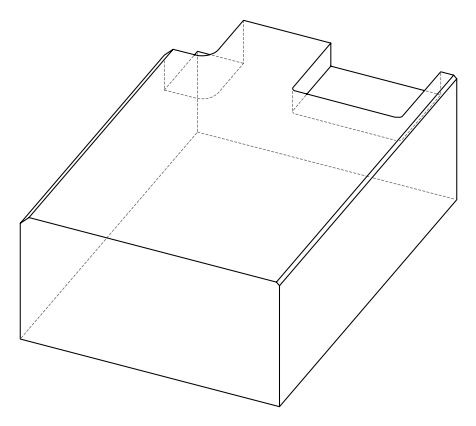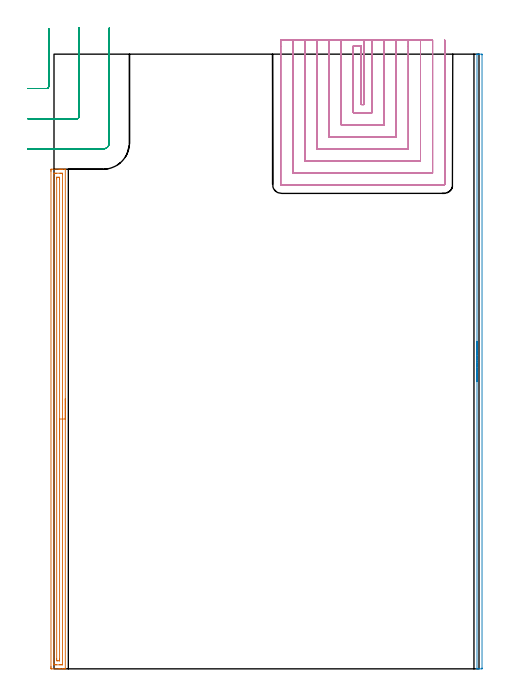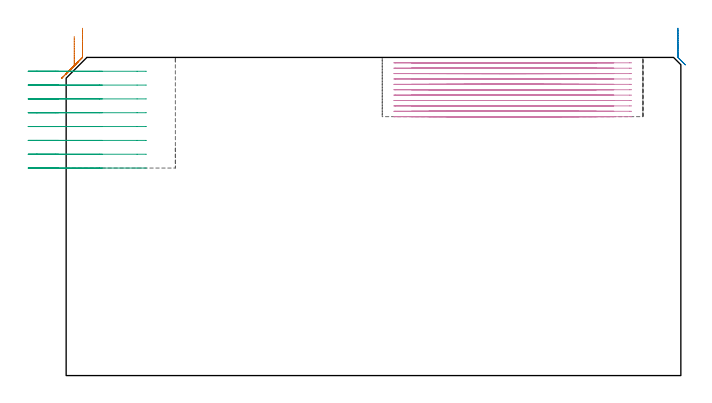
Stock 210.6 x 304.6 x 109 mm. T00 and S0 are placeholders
(PLAN: 4 operations, 2 tool changes, 50.5 min)
(1 AREA_MILL | FG_CHAMFER_SURFACE | UGT0205_001 | 6.13 min | 6354 mm3)
(2 AREA_MILL_1 | FG_CHAMFER_SURFACE_1 | UGT0205_001 | 2.59 min | 951 mm3)
(3 MILL_CORNER_NOTCH_RECTANGULAR | CORNER_NOTCH_RECTANGULAR | UGT0201_094 | Follow Part, ap 5, ae 75% | 3.9 min | 79298 mm3)
(4 MILL_SLOT | SLOT_PARTIAL_RECTANGULAR | NXT0201_009 | Follow Part, ap 2, ae 75% | 37.92 min | 124927 mm3)
(TOOL UGT0205_001 | Chamfer Mill 20 x 3 x 45 deg. | D20 FL50 Z2)
(TOOL UGT0201_094 | End mill 20 mm | D20 FL38 Z4)
(TOOL NXT0201_009 | ENDMILL 8mm [2P460-0800-NA 1630] | D8 FL26 Z6)
(OP 1 AREA_MILL)
G17 G21 G94 G90
T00 M6
G54
G17 G0 G90 X5.6 Y133.8 S1061 M3
G43 Z119. H0
G94 G1 Y133.762 Z118.128 F250.
Y133.648 Z117.264
Y133.459 Z116.412
Y133.197 Z115.58
Y132.863 Z114.774
Y132.46 Z114.
Y131.992 Z113.264
Y131.46 Z112.572
Y130.871 Z111.929
Y130.228 Z111.34
Y129.536 Z110.808
Y128.8 Z110.34
Y128.026 Z109.937
Y127.22 Z109.603
Y126.388 Z109.341
Y125.536 Z109.152
Y124.672 Z109.038
Y123.8 Z109.
Y0.162
X5.597 Y0.007 Z108.988
X5.592 Y0. Z108.983
X5.264 Z108.663
X4.898 Z108.297
X4.256 Z107.65
X3.052 Z106.449
X2.491 Z105.885
X-1.038 Y0.001 Z102.359
X-1.268 Y0.004 Z102.129
X-1.491 Y0.009 Z101.906
X-1.495 Y0.146 Z101.903
X-1.499 Y0.609 Z101.901
X-1.5 Y1.076 Z101.9
Y246.566
X-1.499 Y246.991 Z101.901
X-1.495 Y247.454 Z101.903
X-1.491 Y247.591 Z101.905
X-1.038 Y247.6 Z102.359
X2.491 Z105.885
X3.052 Z106.449
X3.373 Z106.769
X3.935 Z107.331
X4.256 Z107.65
X5.264 Z108.663
X5.593 Y247.593 Z108.983
X5.597 Y247.592 Z108.988
X5.6 Y247.438 Z109.
Y123.8
X4.186 Z107.586
X4.185 Y2.189 Z107.585
X4.184 Y2.086 Z107.584
X4.181 Y2.036 Z107.581
X4.18 Y2.017 Z107.58
X4.152 Y2.01 Z107.552
X3.761 Y2.002 Z107.161
X3.373 Y2.001 Z106.773
X2.881 Y2. Z106.281
X1.116 Z104.516
X0.727 Y2.001 Z104.127
X0.231 Y2.003 Z103.631
X0.018 Y2.01 Z103.418
X-0.079 Y2.022 Z103.321
X-0.085 Y2.322 Z103.315
Y2.394
Y245.411
X-0.084 Y245.514 Z103.316
X-0.082 Y245.564 Z103.318
X-0.08 Y245.583 Z103.32
X-0.052 Y245.59 Z103.348
X0.339 Y245.598 Z103.739
X0.727 Y245.599 Z104.127
X1.219 Y245.6 Z104.619
X2.984 Z106.384
X3.373 Y245.599 Z106.773
X3.869 Y245.597 Z107.269
X4.082 Y245.59 Z107.482
X4.179 Y245.578 Z107.579
X4.185 Y245.278 Z107.585
Y245.206
X4.186 Y123.8 Z107.586
X2.772 Z106.172
X2.771 Y4.789 Z106.171
X2.769 Y4.18 Z106.169
X2.767 Y4.039 Z106.167
X2.765 Y4.012 Z106.165
X2.727 Y4.006 Z106.127
X2.667 Y4.001 Z106.067
X2.491 Y4. Z105.891
X1.786 Z105.186
X1.609 Y4.004 Z105.009
X1.432 Y4.01 Z104.832
X1.335 Y4.019 Z104.735
X1.332 Y4.085 Z104.732
X1.33 Y4.18 Z104.73
X1.329 Y4.463 Z104.729
X1.328 Y5.072 Z104.728
X1.329 Y242.811 Z104.729
X1.331 Y243.42 Z104.731
X1.333 Y243.561 Z104.733
X1.335 Y243.588 Z104.735
X1.373 Y243.594 Z104.773
X1.433 Y243.599 Z104.833
X1.609 Y243.6 Z105.009
X2.314 Z105.714
X2.491 Y243.596 Z105.891
X2.668 Y243.59 Z106.068
X2.765 Y243.581 Z106.165
X2.768 Y243.515 Z106.168
X2.77 Y243.42 Z106.17
X2.771 Y243.137 Z106.171
X2.772 Y242.528 Z106.172
Y123.8
Y122.928 Z106.21
Y122.063 Z106.323
Y121.212 Z106.512
Y120.38 Z106.775
Y119.574 Z107.108
Y118.8 Z107.511
Y118.064 Z107.98
Y117.372 Z108.511
Y116.729 Z109.1
Y116.14 Z109.744
Y115.608 Z110.436
Y115.14 Z111.172
Y114.737 Z111.945
Y114.403 Z112.751
Y114.141 Z113.583
Y113.952 Z114.435
Y113.838 Z115.3
Y113.8 Z116.172
G0 Z119.
M5
M2
(OP 2 AREA_MILL_1)
G17 G21 G94 G90
T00 M6
G54
G17 G0 G90 X209.6 Y142.3 S1061 M3
G43 Z119. H0
G94 G1 Y142.338 Z118.128 F250.
Y142.452 Z117.263
Y142.641 Z116.412
Y142.903 Z115.58
Y143.237 Z114.774
Y143.64 Z114.
Y144.108 Z113.264
Y144.64 Z112.572
Y145.229 Z111.929
Y145.872 Z111.339
Y146.564 Z110.808
Y147.3 Z110.34
Y148.074 Z109.937
Y148.88 Z109.603
Y149.712 Z109.341
Y150.563 Z109.152
Y151.428 Z109.038
Y152.3 Z109.
Y304.442
X209.602 Y304.59 Z108.988
X209.731 Y304.598 Z108.862
X209.864 Y304.6 Z108.735
X210.231 Z108.368
X210.85 Z107.745
X212.035 Z106.562
X212.091 Y304.597 Z106.505
X212.098 Y304.442 Z106.502
X212.1 Y304.252 Z106.5
Y0.413
X212.097 Y0.158 Z106.503
X212.091 Y0.003 Z106.505
X212.035 Y0. Z106.562
X210.85 Z107.745
X210.231 Z108.368
X209.864 Z108.735
X209.731 Y0.002 Z108.862
X209.602 Y0.01 Z108.988
X209.6 Y0.158 Z109.
Y152.3
Y153.172 Z109.038
Y154.036 Z109.152
Y154.888 Z109.341
Y155.72 Z109.603
Y156.526 Z109.937
Y157.3 Z110.34
Y158.036 Z110.808
Y158.728 Z111.339
Y159.371 Z111.929
Y159.96 Z112.572
Y160.491 Z113.264
Y160.96 Z114.
Y161.363 Z114.774
Y161.697 Z115.58
Y161.959 Z116.412
Y162.148 Z117.263
Y162.262 Z118.128
Y162.3 Z119.
M5
M2
(OP 3 MILL_CORNER_NOTCH_RECTANGULAR)
G17 G21 G94 G90
T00 M6
G54
G17 G0 G90 X-13. Y287.6 S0 M3
G43 Z119. H0
Z104.262
G94 G1 X-10. F250.
X-3.596 F500.
G3 X-2.6 Y288.596 R1.
G1 Y314.256
Y317.256 F250.
G0 Z119.
X-13. Y272.6
Z104.262
G1 X-10.
X11.404 F500.
G3 X12.4 Y273.596 R1.
G1 Y314.6
Y317.6 F250.
G0 Z119.
X-13. Y257.6
Z104.262
G1 X-10.
X24.3 F500.
G3 X27.4 Y260.7 R3.1
G1 Y314.6
Y317.6 F250.
G0 Z119.
X-13. Y287.6
Z99.525
G1 X-10.
X-3.596 F500.
G3 X-2.6 Y288.596 R1.
G1 Y314.256
Y317.256 F250.
G0 Z119.
X-13. Y272.6
Z99.525
G1 X-10.
X11.404 F500.
G3 X12.4 Y273.596 R1.
G1 Y314.6
Y317.6 F250.
G0 Z119.
X-13. Y257.6
Z99.525
G1 X-10.
X24.3 F500.
G3 X27.4 Y260.7 R3.1
G1 Y314.6
Y317.6 F250.
G0 Z119.
X-13. Y287.6
Z94.787
G1 X-10.
X-3.596 F500.
G3 X-2.6 Y288.596 R1.
G1 Y314.256
Y317.256 F250.
G0 Z119.
X-13. Y272.6
Z94.787
G1 X-10.
X11.404 F500.
G3 X12.4 Y273.596 R1.
G1 Y314.6
Y317.6 F250.
G0 Z119.
X-13. Y257.6
Z94.787
G1 X-10.
X24.3 F500.
G3 X27.4 Y260.7 R3.1
G1 Y314.6
Y317.6 F250.
G0 Z119.
X-13. Y287.6
Z90.05
G1 X-10.
X-3.596 F500.
G3 X-2.6 Y288.596 R1.
G1 Y314.256
Y317.256 F250.
G0 Z119.
X-13. Y272.6
Z90.05
G1 X-10.
X11.404 F500.
G3 X12.4 Y273.596 R1.
G1 Y314.6
Y317.6 F250.
G0 Z119.
X-13. Y257.6
Z90.05
G1 X-10.
X24.3 F500.
G3 X27.4 Y260.7 R3.1
G1 Y314.6
Y317.6 F250.
G0 Z119.
X-13. Y287.6
Z85.312
G1 X-10.
X-3.596 F500.
G3 X-2.6 Y288.596 R1.
G1 Y314.256
Y317.256 F250.
G0 Z119.
X-13. Y272.6
Z85.312
G1 X-10.
X11.404 F500.
G3 X12.4 Y273.596 R1.
G1 Y314.6
Y317.6 F250.
G0 Z119.
X-13. Y257.6
Z85.312
G1 X-10.
X24.3 F500.
G3 X27.4 Y260.7 R3.1
G1 Y314.6
Y317.6 F250.
G0 Z119.
X-13. Y287.6
Z80.575
G1 X-10.
X-3.596 F500.
G3 X-2.6 Y288.596 R1.
G1 Y314.256
Y317.256 F250.
G0 Z119.
X-13. Y272.6
Z80.575
G1 X-10.
X11.404 F500.
G3 X12.4 Y273.596 R1.
G1 Y314.6
Y317.6 F250.
G0 Z119.
X-13. Y257.6
Z80.575
G1 X-10.
X24.3 F500.
G3 X27.4 Y260.7 R3.1
G1 Y314.6
Y317.6 F250.
G0 Z119.
X-13. Y287.6
Z75.837
G1 X-10.
X-3.596 F500.
G3 X-2.6 Y288.596 R1.
G1 Y314.256
Y317.256 F250.
G0 Z119.
X-13. Y272.6
Z75.837
G1 X-10.
X11.404 F500.
G3 X12.4 Y273.596 R1.
G1 Y314.6
Y317.6 F250.
G0 Z119.
X-13. Y257.6
Z75.837
G1 X-10.
X24.3 F500.
G3 X27.4 Y260.7 R3.1
G1 Y314.6
Y317.6 F250.
G0 Z119.
X-13. Y287.6
Z71.1
G1 X-10.
X-3.596 F500.
G3 X-2.6 Y288.596 R1.
G1 Y314.256
Y317.256 F250.
G0 Z119.
X-13. Y272.6
Z71.1
G1 X-10.
X11.404 F500.
G3 X12.4 Y273.596 R1.
G1 Y314.6
Y317.6 F250.
G0 Z119.
X-13. Y257.6
Z71.1
G1 X-10.
X24.3 F500.
G3 X27.4 Y260.7 R3.1
G1 Y314.6
Y317.6 F250.
G0 Z119.
M5
M2
(OP 4 MILL_SLOT)
G17 G21 G94 G90
T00 M6
G54
G17 G0 G90 X153.6 Y311.6 S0 M3
G43 Z119. H1
Z107.154
G94 G1 Y308.6 F250.
Y279.6 F500.
X152.3
Y308.6
X148.3
Y275.6
X157.6
Y308.6
Y311.6 F250.
X142.3
Y308.6
Y269.6 F500.
X163.6
Y308.6
Y311.6 F250.
X136.3
Y308.6
Y263.6 F500.
X169.6
Y308.6
Y311.6 F250.
X130.3
Y308.6
Y257.6 F500.
X175.6
Y308.6
Y311.6 F250.
X124.3
Y308.6
Y251.6 F500.
X181.6
Y308.6
Y311.6 F250.
X118.3
Y308.6
Y245.6 F500.
X187.6
Y308.6
Y311.6 F250.
X112.3
Y308.6
Y240.1 F500.
G3 X112.8 Y239.6 R0.5
G1 X193.1
G3 X193.6 Y240.1 R0.5
G1 Y308.6
Y311.6 F250.
G0 X153.6 Z105.309
G1 Y308.6
Y279.6 F500.
X152.3
Y308.6
X148.3
Y275.6
X157.6
Y308.6
Y311.6 F250.
X142.3
Y308.6
Y269.6 F500.
X163.6
Y308.6
Y311.6 F250.
X136.3
Y308.6
Y263.6 F500.
X169.6
Y308.6
Y311.6 F250.
X130.3
Y308.6
Y257.6 F500.
X175.6
Y308.6
Y311.6 F250.
X124.3
Y308.6
Y251.6 F500.
X181.6
Y308.6
Y311.6 F250.
X118.3
Y308.6
Y245.6 F500.
X187.6
Y308.6
Y311.6 F250.
X112.3
Y308.6
Y240.1 F500.
G3 X112.8 Y239.6 R0.5
G1 X193.1
G3 X193.6 Y240.1 R0.5
G1 Y308.6
Y311.6 F250.
G0 X153.6 Z103.464
G1 Y308.6
Y279.6 F500.
X152.3
Y308.6
X148.3
Y275.6
X157.6
Y308.6
Y311.6 F250.
X142.3
Y308.6
Y269.6 F500.
X163.6
Y308.6
Y311.6 F250.
X136.3
Y308.6
Y263.6 F500.
X169.6
Y308.6
Y311.6 F250.
X130.3
Y308.6
Y257.6 F500.
X175.6
Y308.6
Y311.6 F250.
X124.3
Y308.6
Y251.6 F500.
X181.6
Y308.6
Y311.6 F250.
X118.3
Y308.6
Y245.6 F500.
X187.6
Y308.6
Y311.6 F250.
X112.3
Y308.6
Y240.1 F500.
G3 X112.8 Y239.6 R0.5
G1 X193.1
G3 X193.6 Y240.1 R0.5
G1 Y308.6
Y311.6 F250.
G0 X153.6 Z101.618
G1 Y308.6
Y279.6 F500.
X152.3
Y308.6
X148.3
Y275.6
X157.6
Y308.6
Y311.6 F250.
X142.3
Y308.6
Y269.6 F500.
X163.6
Y308.6
Y311.6 F250.
X136.3
Y308.6
Y263.6 F500.
X169.6
Y308.6
Y311.6 F250.
X130.3
Y308.6
Y257.6 F500.
X175.6
Y308.6
Y311.6 F250.
X124.3
Y308.6
Y251.6 F500.
X181.6
Y308.6
Y311.6 F250.
X118.3
Y308.6
Y245.6 F500.
X187.6
Y308.6
Y311.6 F250.
X112.3
Y308.6
Y240.1 F500.
G3 X112.8 Y239.6 R0.5
G1 X193.1
G3 X193.6 Y240.1 R0.5
G1 Y308.6
Y311.6 F250.
G0 X153.6 Z99.773
G1 Y308.6
Y279.6 F500.
X152.3
Y308.6
X148.3
Y275.6
X157.6
Y308.6
Y311.6 F250.
X142.3
Y308.6
Y269.6 F500.
X163.6
Y308.6
Y311.6 F250.
X136.3
Y308.6
Y263.6 F500.
X169.6
Y308.6
Y311.6 F250.
X130.3
Y308.6
Y257.6 F500.
X175.6
Y308.6
Y311.6 F250.
X124.3
Y308.6
Y251.6 F500.
X181.6
Y308.6
Y311.6 F250.
X118.3
Y308.6
Y245.6 F500.
X187.6
Y308.6
Y311.6 F250.
X112.3
Y308.6
Y240.1 F500.
G3 X112.8 Y239.6 R0.5
G1 X193.1
G3 X193.6 Y240.1 R0.5
G1 Y308.6
Y311.6 F250.
G0 X153.6 Z97.927
G1 Y308.6
Y279.6 F500.
X152.3
Y308.6
X148.3
Y275.6
X157.6
Y308.6
Y311.6 F250.
X142.3
Y308.6
Y269.6 F500.
X163.6
Y308.6
Y311.6 F250.
X136.3
Y308.6
Y263.6 F500.
X169.6
Y308.6
Y311.6 F250.
X130.3
Y308.6
Y257.6 F500.
X175.6
Y308.6
Y311.6 F250.
X124.3
Y308.6
Y251.6 F500.
X181.6
Y308.6
Y311.6 F250.
X118.3
Y308.6
Y245.6 F500.
X187.6
Y308.6
Y311.6 F250.
X112.3
Y308.6
Y240.1 F500.
G3 X112.8 Y239.6 R0.5
G1 X193.1
G3 X193.6 Y240.1 R0.5
G1 Y308.6
Y311.6 F250.
G0 X153.6 Z96.082
G1 Y308.6
Y279.6 F500.
X152.3
Y308.6
X148.3
Y275.6
X157.6
Y308.6
Y311.6 F250.
X142.3
Y308.6
Y269.6 F500.
X163.6
Y308.6
Y311.6 F250.
X136.3
Y308.6
Y263.6 F500.
X169.6
Y308.6
Y311.6 F250.
X130.3
Y308.6
Y257.6 F500.
X175.6
Y308.6
Y311.6 F250.
X124.3
Y308.6
Y251.6 F500.
X181.6
Y308.6
Y311.6 F250.
X118.3
Y308.6
Y245.6 F500.
X187.6
Y308.6
Y311.6 F250.
X112.3
Y308.6
Y240.1 F500.
G3 X112.8 Y239.6 R0.5
G1 X193.1
G3 X193.6 Y240.1 R0.5
G1 Y308.6
Y311.6 F250.
G0 X153.6 Z94.236
G1 Y308.6
Y279.6 F500.
X152.3
Y308.6
X148.3
Y275.6
X157.6
Y308.6
Y311.6 F250.
X142.3
Y308.6
Y269.6 F500.
X163.6
Y308.6
Y311.6 F250.
X136.3
Y308.6
Y263.6 F500.
X169.6
Y308.6
Y311.6 F250.
X130.3
Y308.6
Y257.6 F500.
X175.6
Y308.6
Y311.6 F250.
X124.3
Y308.6
Y251.6 F500.
X181.6
Y308.6
Y311.6 F250.
X118.3
Y308.6
Y245.6 F500.
X187.6
Y308.6
Y311.6 F250.
X112.3
Y308.6
Y240.1 F500.
G3 X112.8 Y239.6 R0.5
G1 X193.1
G3 X193.6 Y240.1 R0.5
G1 Y308.6
Y311.6 F250.
G0 X153.6 Z92.391
G1 Y308.6
Y279.6 F500.
X152.3
Y308.6
X148.3
Y275.6
X157.6
Y308.6
Y311.6 F250.
X142.3
Y308.6
Y269.6 F500.
X163.6
Y308.6
Y311.6 F250.
X136.3
Y308.6
Y263.6 F500.
X169.6
Y308.6
Y311.6 F250.
X130.3
Y308.6
Y257.6 F500.
X175.6
Y308.6
Y311.6 F250.
X124.3
Y308.6
Y251.6 F500.
X181.6
Y308.6
Y311.6 F250.
X118.3
Y308.6
Y245.6 F500.
X187.6
Y308.6
Y311.6 F250.
X112.3
Y308.6
Y240.1 F500.
G3 X112.8 Y239.6 R0.5
G1 X193.1
G3 X193.6 Y240.1 R0.5
G1 Y308.6
Y311.6 F250.
G0 X153.6 Z90.545
G1 Y308.6
Y279.6 F500.
X152.3
Y308.6
X148.3
Y275.6
X157.6
Y308.6
Y311.6 F250.
X142.3
Y308.6
Y269.6 F500.
X163.6
Y308.6
Y311.6 F250.
X136.3
Y308.6
Y263.6 F500.
X169.6
Y308.6
Y311.6 F250.
X130.3
Y308.6
Y257.6 F500.
X175.6
Y308.6
Y311.6 F250.
X124.3
Y308.6
Y251.6 F500.
X181.6
Y308.6
Y311.6 F250.
X118.3
Y308.6
Y245.6 F500.
X187.6
Y308.6
Y311.6 F250.
X112.3
Y308.6
Y240.1 F500.
G3 X112.8 Y239.6 R0.5
G1 X193.1
G3 X193.6 Y240.1 R0.5
G1 Y308.6
Y311.6 F250.
G0 X153.6 Z88.7
G1 Y308.6
Y279.6 F500.
X152.3
Y308.6
X148.3
Y275.6
X157.6
Y308.6
Y311.6 F250.
X142.3
Y308.6
Y269.6 F500.
X163.6
Y308.6
Y311.6 F250.
X136.3
Y308.6
Y263.6 F500.
X169.6
Y308.6
Y311.6 F250.
X130.3
Y308.6
Y257.6 F500.
X175.6
Y308.6
Y311.6 F250.
X124.3
Y308.6
Y251.6 F500.
X181.6
Y308.6
Y311.6 F250.
X118.3
Y308.6
Y245.6 F500.
X187.6
Y308.6
Y311.6 F250.
X112.3
Y308.6
Y240.1 F500.
G3 X112.8 Y239.6 R0.5
G1 X193.1
G3 X193.6 Y240.1 R0.5
G1 Y308.6
Y311.6 F250.
G0 Z119.
M5
M2
